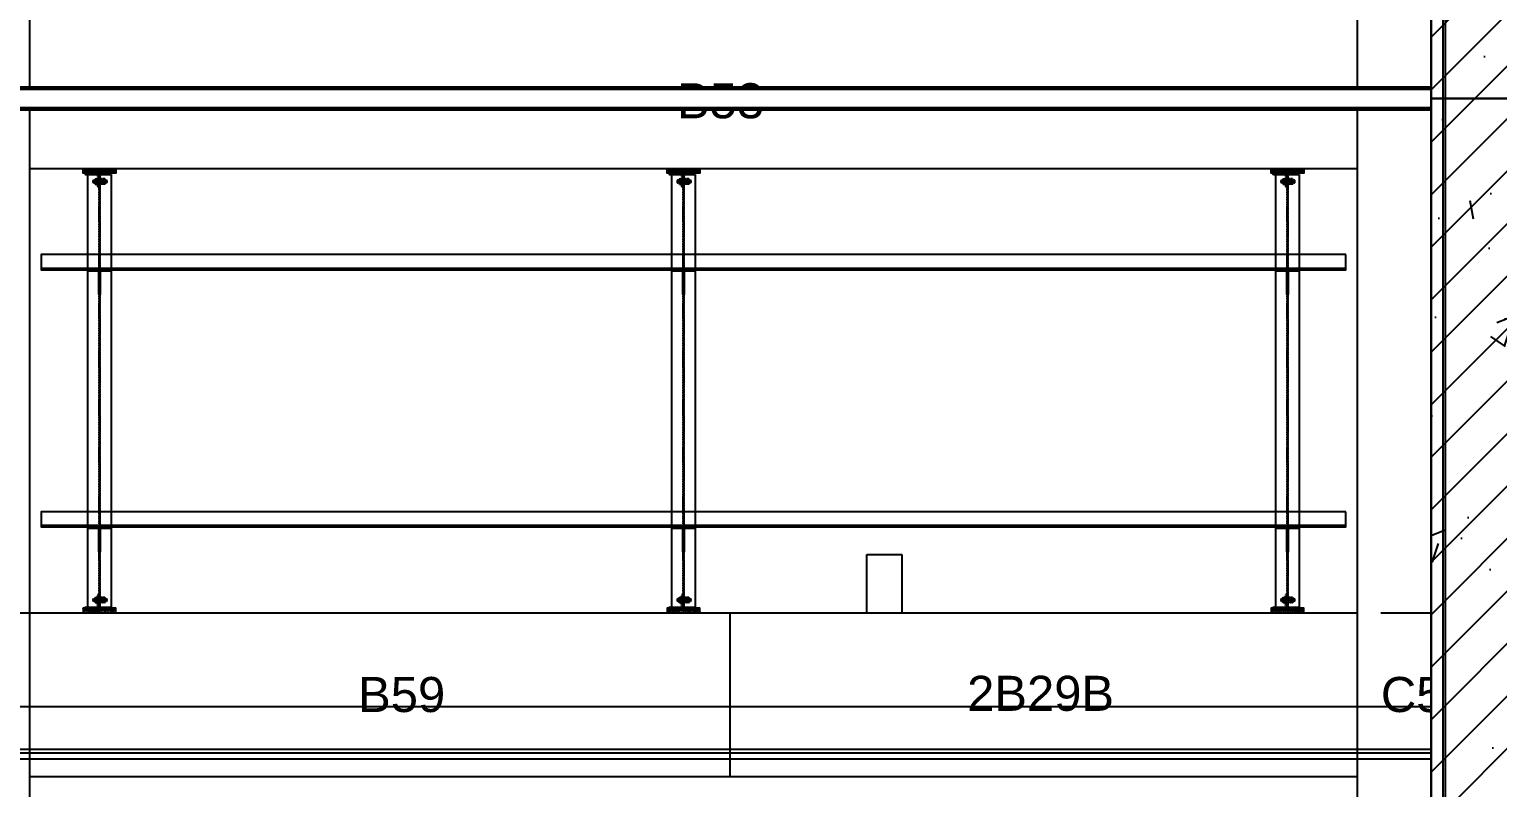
# Model space of a CAD drawing. Header units: millimetres. Extents: x -4391136 to -1798569, y -886572 to -291056.
# Drawn here: x -2130595 to -2124310, y -390487 to -387245 of the extents above; entities that cross this region are included whole.
import ezdxf
from ezdxf.enums import TextEntityAlignment as Align

# ---------------------------------------------------------------- set-up
doc = ezdxf.new("R2010")
doc.units = ezdxf.units.MM
doc.set_wipeout_variables(frame=1)
for name, pattern in [('ACM_Grid2', [9, 6, -1, 1, -1]), ('HIDDEN', [0.375, 0.25, -0.125]), ('HIDDEN2', [4.7625, 3.175, -1.5875]), ('TA_GL_005.00000', [13.75, 5, -1.25, 1.25, -1.25, 5]), ('Xref-LOUVER-E1-E4$0$HIDDEN2', [4.7625, 3.175, -1.5875])]:
    doc.linetypes.add(name, pattern=pattern)
for name, color, linetype in [('000 - 0_SYM_DWG_GRIDLINE_MAIN_COLOR_251', 7, 'Continuous'), ('000 - CONCRETE_COL_HATCH_', 7, 'Continuous'), ('000 - CONCRETE_PRECAST_MAIN_COLOR_1', 7, 'Continuous'), ('000 - CONCRETE_PRECAST_WIPEOUT_', 7, 'Continuous'), ('000 - CONCRETE_WALL_MAIN_COLOR_1', 7, 'Continuous'), ('010 - ASPG_FRAMING_MAIN_COLOR_1', 7, 'Continuous'), ('010 - ASPG_FRAMING_MAIN_COLOR_2', 7, 'Continuous'), ('010 - ASPG_FRAMING_WIPEOUT_', 7, 'Continuous'), ('_[-125x65x6x8', 7, 'Continuous'), ('_PLATE-SC', 7, 'Continuous'), ('_PP-Dim', 7, 'Continuous'), ('_SC -100x100x6x8', 7, 'Continuous'), ('_SC-D1', 7, 'Continuous'), ('G-ANNO-HATCH-G251', 7, 'Continuous'), ('Xref-E1-E4$0$E2_Ent2-CRD$0$_Beam', 7, 'Continuous'), ('Xref-E1-E4$0$E2_Ent2-CRD$0$_Col', 7, 'Continuous'), ('Xref-E1-E4$0$E2_Ent2-CRD$0$_PPBS3', 7, 'Continuous'), ('Xref-E1-E4$0$E2_Ent2-CRD$0$A-200-M_WALL_EXT', 7, 'Continuous'), ('Xref-LOUVER-E1-E4$0$_PRECAST', 7, 'Xref-LOUVER-E1-E4$0$HIDDEN2')]:
    doc.layers.add(name, color=color, linetype=linetype)
doc.layers.add('ACM_Line_Grid Line _Existing__Lw2_', color=7, linetype='ACM_Grid2', lineweight=9)
doc.styles.add('TA', font='', dxfattribs={"height": 4.5})
doc.styles.add('Xref-E1-E4$0$E2_Ent2-CRD$0$Arial', font='arial.ttf', dxfattribs={"height": 300})
doc.styles.get('TA').set_extended_font_data('Cordia New')

# ---------------------------------------------------------------- blocks, each defined once
blk = doc.blocks.new('_PL-01')
at = {"layer": 'G-ANNO-HATCH-G251'}
h = blk.add_hatch(dxfattribs=at)
h.set_pattern_fill('AR-CONC', scale=0.05)
h.set_pattern_definition([(50, (-178564.836, -85577.109), (9.10923345, -0.79695428), [0.9525, -10.4775]), (355, (-178564.836, -85577.109), (-1.76217107, 9.55284226), [0.762, -8.3820292]), (100.4514447, (-178564.077, -85577.176), (7.34706235, 8.7558876), [0.80950044, -8.90451223]), (46.1842, (-178564.836, -85574.569), (13.55395204, -2.1021164), [1.42875, -15.71625]), (96.6355576, (-178563.706, -85574.744), (11.8702067, 12.3713062), [1.2142512, -13.3567804]), (351.184151, (-178564.836, -85574.57), (11.8702067, 12.3713062), [1.1429984, -12.5729866]), (21, (-178563.566, -85575.204), (7.58071956, -5.1132599), [0.9525, -10.4775]), (326, (-178563.566, -85575.204), (3.0901014, 9.2093983), [0.762, -8.382]), (71.451445, (-178562.934, -85575.63), (10.67082096, 4.09613844), [0.80950044, -8.9044969]), (37.5, (-178564.8358, -85577.1093), (0.15443016, 4.227751944), [0, -8.2804, 0, -8.509, 0, -8.41375]), (7.5, (-178564.836, -85577.1093), (3.34098313, 5.00902874), [0, -4.8514, 0, -8.0899, 0, -3.20675]), (327.5, (-178567.668, -85577.1093), (6.77952976, -0.2864372), [0, -3.175, 0, -9.906, 0, -13.1445]), (317.5, (-178568.938, -85577.1093), (7.40645907, 1.27132455), [0, -4.1275, 0, -6.5786, 0, -9.3345])])
h.paths.add_polyline_path([(70, 0), (-70, 0), (-70, -10), (70, -10)])
h = blk.add_hatch(dxfattribs=at)
h.set_pattern_fill('ANSI32', scale=0.5, angle=90)
h.set_pattern_definition([(135, (-178371.5467, -85577.1093), (-3.36759605, -3.36759605), []), (135, (-178371.5467, -85574.8643), (-3.36759605, -3.36759605), [])])
h.paths.add_polyline_path([(70, -10), (-70, -10), (-70, -20), (70, -20)])
at = {"color": 7}
for points in [[(-70, 0), (70, 0), (70, -10), (-70, -10)], [(-70, -10), (70, -10), (70, -20), (-70, -20)]]:
    blk.add_lwpolyline(points, close=True, dxfattribs=at)
at = {"layer": 'ACM_Line_Grid Line _Existing__Lw2_', "color": 7, "lineweight": 20}
blk.add_line((0, 0), (0, -20), dxfattribs=at)
blk = doc.blocks.new('*U1295')
at = {"color": 7}
for p, q in [((-3, 1860.5), (-63, 1860.5)), ((-57.9, 1855.5), (-50, 1855.5)), ((-50, 5.5), (-50, 1855.5)), ((-50, 1855.5), (50, 1855.5)), ((-24.8, 1832.1), (-24.8, 1818.8)), ((-24.8, 1832.1), (-23.6, 1830.8)), ((-22.4, 1832.1), (-23.6, 1830.8)), ((-23.6, 1830.8), (-23.6, 1820.1)), ((-22.4, 1832.1), (-21.2, 1830.8)), ((-22.4, 1832.1), (-22.4, 1818.8)), ((-20, 1832.1), (-21.2, 1830.8)), ((-21.2, 1830.8), (-21.2, 1820.1)), ((-20, 1832.1), (-18.8, 1830.8)), ((-20, 1832.1), (-20, 1818.8)), ((-17.6, 1836.3), (-18.8, 1835.5)), ((-18.8, 1835.5), (-18.8, 1815.5)), ((-17.6, 1836.3), (-11, 1836.3)), ((-17.6, 1829.1), (-11, 1829.1)), ((-11, 1836.3), (-9.8, 1835.5)), ((-9.8, 1839), (-9.8, 1812)), ((-9.8, 1839), (-8, 1839)), ((-8, 1839), (-8, 1812)), ((-3, 1855.5), (-3, 1860.5)), ((4, 1812), (4, 1839)), ((5.8, 1839), (4, 1839)), ((5.8, 1812), (5.8, 1839)), ((7, 1836.3), (5.8, 1835.5)), ((13.6, 1836.3), (7, 1836.3)), ((13.6, 1829.1), (7, 1829.1)), ((13.6, 1836.3), (14.8, 1835.5)), ((14.8, 1815.5), (14.8, 1835.5)), ((22.6, 1836.3), (16, 1836.3)), ((22.6, 1829.1), (16, 1829.1)), ((22.6, 1836.3), (23.8, 1835.5)), ((23.8, 1815.5), (23.8, 1835.5)), ((25, 1832.1), (23.8, 1830.8)), ((26.2, 1830.8), (25, 1832.1)), ((25, 1818.8), (25, 1832.1)), ((27.4, 1832.1), (26.2, 1830.8)), ((26.2, 1820.2), (26.2, 1830.8)), ((28.6, 1830.8), (27.4, 1832.1)), ((27.4, 1818.8), (27.4, 1832.1)), ((29.8, 1832.1), (28.6, 1830.8)), ((28.6, 1830.8), (28.6, 1820.2)), ((29.8, 1818.8), (29.8, 1832.1)), ((50, 1855.5), (50, 5.5)), ((-24.8, 1818.8), (-23.6, 1820.1)), ((-23.6, 1820.1), (-22.4, 1818.8)), ((-22.4, 1818.8), (-21.2, 1820.1)), ((-21.2, 1820.1), (-20, 1818.8)), ((-20, 1818.8), (-18.8, 1820.2)), ((-17.6, 1814.7), (-18.8, 1815.5)), ((-17.6, 1821.9), (-11, 1821.9)), ((-17.6, 1814.7), (-11, 1814.7)), ((-11, 1814.7), (-9.8, 1815.5)), ((-9.8, 1812), (-8, 1812)), ((5.8, 1812), (4, 1812)), ((7, 1814.7), (5.8, 1815.5)), ((13.6, 1821.9), (7, 1821.9)), ((13.6, 1814.7), (7, 1814.7)), ((13.6, 1814.7), (14.8, 1815.5)), ((22.6, 1821.9), (16, 1821.9)), ((22.6, 1814.7), (16, 1814.7)), ((22.6, 1814.7), (23.8, 1815.5)), ((25, 1818.8), (23.8, 1820.2)), ((25, 1818.8), (26.2, 1820.2)), ((27.4, 1818.8), (26.2, 1820.2)), ((27.4, 1818.8), (28.6, 1820.2)), ((29.8, 1818.8), (28.6, 1820.2)), ((-3, 0.5), (-63, 0.5)), ((-57.9, 5.5), (-50, 5.5)), ((-50, 5.5), (50, 5.5)), ((-24.8, 28.8), (-24.8, 42.1)), ((-24.8, 42.1), (-23.6, 40.8)), ((-24.8, 28.8), (-23.6, 30.2)), ((-23.6, 40.8), (-22.4, 42.1)), ((-23.6, 30.2), (-23.6, 40.8)), ((-22.4, 28.8), (-23.6, 30.2)), ((-22.4, 42.1), (-21.2, 40.8)), ((-22.4, 28.8), (-22.4, 42.1)), ((-22.4, 28.8), (-21.2, 30.2)), ((-21.2, 40.8), (-20, 42.1)), ((-21.2, 30.2), (-21.2, 40.8)), ((-20, 28.8), (-21.2, 30.2)), ((-20, 42.1), (-18.8, 40.8)), ((-20, 28.8), (-20, 42.1)), ((-20, 28.8), (-18.8, 30.2)), ((-17.6, 46.3), (-18.8, 45.5)), ((-18.8, 25.5), (-18.8, 45.5)), ((-17.6, 24.7), (-18.8, 25.5)), ((-17.6, 46.3), (-11, 46.3)), ((-17.6, 39.1), (-11, 39.1)), ((-17.6, 31.9), (-11, 31.9)), ((-17.6, 24.7), (-11, 24.7)), ((-11, 46.3), (-9.8, 45.5)), ((-11, 24.7), (-9.8, 25.5)), ((-9.8, 22), (-9.8, 49)), ((-9.8, 49), (-8, 49)), ((-9.8, 22), (-8, 22)), ((-8, 22), (-8, 49)), ((-3, 5.5), (-3, 0.5)), ((4, 49), (4, 22)), ((5.8, 49), (4, 49)), ((5.8, 22), (4, 22)), ((5.8, 49), (5.8, 22)), ((7, 46.3), (5.8, 45.5)), ((7, 24.7), (5.8, 25.5)), ((13.6, 46.3), (7, 46.3)), ((13.6, 39.1), (7, 39.1)), ((13.6, 31.9), (7, 31.9)), ((13.6, 24.7), (7, 24.7)), ((13.6, 46.3), (14.8, 45.5)), ((13.6, 24.7), (14.8, 25.5)), ((14.8, 45.5), (14.8, 25.5)), ((22.6, 46.3), (16, 46.3)), ((22.6, 39.1), (16, 39.1)), ((22.6, 31.9), (16, 31.9)), ((22.6, 24.7), (16, 24.7)), ((22.6, 46.3), (23.8, 45.5)), ((22.6, 24.7), (23.8, 25.5)), ((23.8, 45.5), (23.8, 25.5)), ((25, 42.1), (23.8, 40.8)), ((25, 28.8), (23.8, 30.2)), ((25, 42.1), (26.2, 40.8)), ((25, 42.1), (25, 28.8)), ((26.2, 30.1), (25, 28.8)), ((27.4, 42.1), (26.2, 40.8)), ((26.2, 40.8), (26.2, 30.1)), ((27.4, 28.8), (26.2, 30.1)), ((27.4, 42.1), (28.6, 40.8)), ((27.4, 42.1), (27.4, 28.8)), ((28.6, 30.1), (27.4, 28.8)), ((29.8, 42.1), (28.6, 40.8)), ((28.6, 30.1), (28.6, 40.8)), ((29.8, 28.8), (28.6, 30.1)), ((29.8, 42.1), (29.8, 28.8))]:
    blk.add_line(p, q, dxfattribs=at)
at = {"color": 7, "linetype": 'HIDDEN'}
for p, q in [((-8, 1850.5), (-8, 1805.6)), ((-3, 1855.5), (-3, 5.5)), ((3, 5.5), (3, 1855.5)), ((-8, 10.5), (-8, 55.3))]:
    blk.add_line(p, q, dxfattribs=at)
at = {"color": 7}
for points in [[(-17.6, 1836.3, 0.325), (-17.6, 1829.1, 0.325), (-17.6, 1821.9, 0.325), (-17.6, 1814.7, 0.325)], [(-11, 1836.3, -0.325), (-11, 1829.1, -0.325), (-11, 1821.9, -0.325), (-11, 1814.7, -0.325)], [(7, 1814.7, -0.325), (7, 1821.9, -0.325), (7, 1829.1, -0.325), (7, 1836.3, -0.325)], [(13.6, 1814.7, 0.325), (13.6, 1821.9, 0.325), (13.6, 1829.1, 0.325), (13.6, 1836.3, 0.325)], [(22.6, 1814.7, 0.325), (22.6, 1821.9, 0.325), (22.6, 1829.1, 0.325), (22.6, 1836.3, 0.325)], [(-17.6, 24.7, -0.325), (-17.6, 31.9, -0.325), (-17.6, 39.1, -0.325), (-17.6, 46.3, -0.325)], [(-11, 24.7, 0.325), (-11, 31.9, 0.325), (-11, 39.1, 0.325), (-11, 46.3, 0.325)], [(7, 46.3, 0.325), (7, 39.1, 0.325), (7, 31.9, 0.325), (7, 24.7, 0.325)], [(13.6, 46.3, -0.325), (13.6, 39.1, -0.325), (13.6, 31.9, -0.325), (13.6, 24.7, -0.325)], [(22.6, 46.3, -0.325), (22.6, 39.1, -0.325), (22.6, 31.9, -0.325), (22.6, 24.7, -0.325)]]:
    blk.add_lwpolyline(points, format="xyb", dxfattribs=at)
for points in [[(16, 1836.3, 0.325), (16, 1829.1, 0.325), (16, 1821.9, 0.325), (16, 1814.7), (14.8, 1815.5), (14.8, 1835.5)], [(16, 24.7, -0.325), (16, 31.9, -0.325), (16, 39.1, -0.325), (16, 46.3), (14.8, 45.5), (14.8, 25.5)]]:
    blk.add_lwpolyline(points, format="xyb", close=True, dxfattribs=at)
for centre, radius, start, end in [((-57.2, 1861.4), 5.91, 188.47924, 263.15021), ((-18.3, 1825.5), 9.29, 134.32225, 225.67775), ((71.5, 1821.4), 47.7, 178.49035, 181.50965), ((23.3, 1825.5), 9.29, 314.32225, 45.67775), ((-57.2, -0.4), 5.91, 96.84979, 171.52076), ((-18.3, 35.5), 9.29, 134.32225, 225.67775), ((71.5, 39.5), 47.7, 178.49035, 181.50965), ((23.3, 35.5), 9.29, 314.32225, 45.67775)]:
    blk.add_arc(centre, radius, start, end, dxfattribs=at)
at = {"color": 7, "linetype": 'HIDDEN'}
for centre, radius, start, end in [((-13, 1850.5), 5, 0, 90), ((-2.1, 1806.3), 5.91, 186.84979, 261.52076), ((-13, 10.5), 5, 270, 0), ((-2.1, 54.6), 5.91, 98.47924, 173.15021)]:
    blk.add_arc(centre, radius, start, end, dxfattribs=at)
at = {"layer": 'Defpoints', "color": 7}
blk.add_line((0, 1860.5), (0, 0.5), dxfattribs=at)
blk = doc.blocks.new('*U1302')
at = {"color": 7, "linetype": 'HIDDEN2', "ltscale": 0.5}
blk.add_line((425.7, -26.5), (-5159.3, -26.5), dxfattribs=at)
at = {"color": 7}
blk.add_lwpolyline([(425.7, 32.5), (-5159.3, 32.5), (-5159.3, -32.5), (425.7, -32.5)], close=True, dxfattribs=at)
blk = doc.blocks.new('_SC-D1')
at = {"color": 7}
blk.add_line((3, -36), (-3, -36), dxfattribs=at)
for points in [[(-50, 0), (50, 0), (50, -6), (-50, -6)], [(-3, -6), (3, -6), (3, -106), (-3, -106)]]:
    blk.add_lwpolyline(points, close=True, dxfattribs=at)
blk = doc.blocks.new('W-1-PP17-ENT2_REV00_20260527-020919_ELEVATION_2_ST')
at = {"layer": 'Xref-E1-E4$0$E2_Ent2-CRD$0$_Beam', "color": 7, "lineweight": -3}
for p, q in [((-16435, 107990), (-10750, 107990)), ((-16435, 106090), (-10750, 106090)), ((-16435, 105390), (-13435, 105390))]:
    blk.add_line(p, q, dxfattribs=at)
at = {"layer": 'Xref-E1-E4$0$E2_Ent2-CRD$0$_Col', "color": 7}
for points in [[(-10150, 114740), (-10150, 102190), (-10750, 102190), (-10750, 114740)], [(-17135, 102190), (-17135, 114090), (-16435, 114090), (-16435, 102190)]]:
    blk.add_lwpolyline(points, dxfattribs=at)
at = {"layer": 'Xref-E1-E4$0$E2_Ent2-CRD$0$_PPBS3', "color": 7, "lineweight": -3}
for q in [(-13435, 106090), (-10750, 105390)]:
    blk.add_line((-13435, 105390), q, dxfattribs=at)
at = {"layer": 'Xref-E1-E4$0$E2_Ent2-CRD$0$A-200-M_WALL_EXT', "color": 7, "lineweight": -3}
for p, q in [((-12850, 106340), (-12700, 106340)), ((-12850, 106090), (-12850, 106340)), ((-12700, 106340), (-12700, 106090))]:
    blk.add_line(p, q, dxfattribs=at)
at = {"layer": 'Xref-LOUVER-E1-E4$0$_PRECAST', "color": 7}
for p, q in [((-10435, 111215), (-10435, 102290)), ((-4435, 108290), (-10435, 108290))]:
    blk.add_line(p, q, dxfattribs=at)
at = {"layer": '_[-125x65x6x8', "color": 7}
for p in [(-11225.7, 107590), (-11225.7, 106490)]:
    blk.add_blockref('*U1302', p, dxfattribs=at)
at = {"layer": '_PLATE-SC', "color": 7}
for p in [(-16135, 107990), (-13635, 107990), (-11050, 107990)]:
    blk.add_blockref('_PL-01', p, dxfattribs=at)
at = {"layer": '_PLATE-SC', "color": 7, "xscale": -1, "rotation": 180}
for p in [(-16135, 106090), (-13635, 106090), (-11050, 106090)]:
    blk.add_blockref('_PL-01', p, dxfattribs=at)
at = {"layer": '_SC -100x100x6x8', "color": 7}
for p in [(-16135, 106109.5), (-13635, 106109.5), (-11050, 106109.5)]:
    blk.add_blockref('*U1295', p, dxfattribs=at)
at = {"layer": '_SC-D1', "color": 7}
for p in [(-16135, 107557.5), (-13635, 107557.5), (-11050, 107557.5), (-16135, 106457.5), (-13635, 106457.5), (-11050, 106457.5)]:
    blk.add_blockref('_SC-D1', p, dxfattribs=at)
at = {"layer": 'Defpoints', "color": 7, "lineweight": -3, "style": 'Xref-E1-E4$0$E2_Ent2-CRD$0$Arial'}
for s, p in [('B53', (-13476.3, 108280.3)), ('B59', (-14841.3, 105741.1)), ('2B29B', (-12106.3, 105746.1)), ('C54', (-10457.6, 105741.1))]:
    blk.add_text(s, height=150, dxfattribs=at).set_placement(p, align=Align.MIDDLE_CENTER)
blk = doc.blocks.new('*U2335')
at = {"layer": '000 - 0_SYM_DWG_GRIDLINE_MAIN_COLOR_251', "color": 7, "linetype": 'ByBlock', "ltscale": 5}
blk.add_line((20, 0), (-573.796, 0), dxfattribs=at)
at = {"color": 7, "style": 'TA', "flags": 1}
blk.add_attdef('LOCATION', (6, -6), '', height=4.5, rotation=270, dxfattribs=at)
blk = doc.blocks.new('W-1-PP17-ENT2_REV00_20260527-020919_ELEVATION_2_DIMS')
at = {"layer": '000 - 0_SYM_DWG_GRIDLINE_MAIN_COLOR_251', "color": 7, "linetype": 'TA_GL_005.00000', "xscale": 50, "yscale": 50, "zscale": 50, "rotation": 180}
blk.add_blockref('*U2335', (-26525, 106090), dxfattribs=at)
blk = doc.blocks.new('W-1-PP17-ENT2_REV00_20260527-020919_ELEVATION_2_PRECAST')
at = {"color": 7}
blk.add_wipeout([(8840, -3000), (23444, -3000), (23444, 0), (17840, 0), (17840, 5925), (11840, 5925), (11840, 0), (8840, 0)], dxfattribs=at).dxf.layer = '000 - CONCRETE_PRECAST_WIPEOUT_'
at = {"layer": '000 - CONCRETE_COL_HATCH_'}
h = blk.add_hatch(dxfattribs=at)
h.set_pattern_fill('ANSI31')
h.set_pattern_definition([(45, (-112882316.63, -18304642.85), (-112.25320151, 112.25320151), [])])
h.paths.add_polyline_path([(8840, -3000), (23444, -3000), (23444, 0), (17840, 0), (17840, 5925), (11840, 5925), (11840, 0), (8840, 0)])
h = blk.add_hatch(dxfattribs=at)
h.set_pattern_fill('AR-CONC', scale=0.1)
h.set_pattern_definition([(50, (-112882316.6, -18304642.85), (910.923345, -79.6954277), [95.25, -1047.75]), (355, (-112882316.6, -18304642.85), (-176.217107, 955.284226), [76.2, -838.202921]), (100.4514447, (-112882240.7, -18304649.5), (734.7062355, 875.5887596), [80.950044, -890.451223]), (46.1842, (-112882316.6, -18304388.9), (1355.395204, -210.21164), [142.875, -1571.625]), (96.6355576, (-112882203.7, -18304406.4), (1187.02067, 1237.130623), [121.425116, -1335.67804]), (351.1841512, (-112882316.6, -18304388.9), (1187.02067, 1237.130623), [114.299835, -1257.29866]), (21, (-112882189.6, -18304452.35), (758.0719563, -511.325991), [95.25, -1047.75]), (326, (-112882189.6, -18304452.35), (309.010142, 920.9398306), [76.2, -838.2]), (71.451445, (-112882126.5, -18304495), (1067.0820964, 409.6138444), [80.950044, -890.449688]), (37.5, (-112882316.63, -18304642.85), (15.44301625, 422.7751944), [0, -828.04, 0, -850.9, 0, -841.375]), (7.5, (-112882316.63, -18304642.85), (334.0983126, 500.9028741), [0, -485.14, 0, -808.99, 0, -320.675]), (327.5, (-112882599.84, -18304642.85), (677.9529758, -28.64372), [0, -317.5, 0, -990.6, 0, -1314.45]), (317.5, (-112882726.84, -18304642.85), (740.645907, 127.1324552), [0, -412.75, 0, -657.86, 0, -933.45])])
h.paths.add_polyline_path([(8840, -3000), (23444, -3000), (23444, 0), (17840, 0), (17840, 5925), (11840, 5925), (11840, 0), (8840, 0)])
at = {"layer": '000 - CONCRETE_PRECAST_MAIN_COLOR_1', "color": 7}
for p, q in [((11840, 5925), (11840, -3000)), ((17840, 3000), (11840, 3000))]:
    blk.add_line(p, q, dxfattribs=at)
blk.add_lwpolyline([(8840, -3000), (23444, -3000), (23444, 0), (17840, 0), (17840, 5925), (11840, 5925), (11840, 0), (8840, 0), (8840, -3000)], close=True, dxfattribs=at)
blk = doc.blocks.new('*U2075')
at = {"color": 7}
blk.add_wipeout([(0, -40), (9414, -40), (9414, 40), (0, 40)], dxfattribs=at).dxf.layer = '010 - ASPG_FRAMING_WIPEOUT_'
at = {"layer": '010 - ASPG_FRAMING_MAIN_COLOR_2', "color": 7}
blk.add_lwpolyline([(0, -40), (9414, -40), (9414, 40), (0, 40)], close=True, dxfattribs=at)
at = {"color": 7}
for points in [[(0, 40), (9489, 40), (9489, 50), (0, 50)], [(0, -50), (9489, -50), (9489, -40), (0, -40)]]:
    blk.add_wipeout(points, dxfattribs=at).dxf.layer = '010 - ASPG_FRAMING_WIPEOUT_'
at = {"layer": '010 - ASPG_FRAMING_MAIN_COLOR_1', "color": 7}
for points in [[(0, 40), (9489, 40), (9489, 50), (0, 50)], [(0, -50), (9489, -50), (9489, -40), (0, -40)]]:
    blk.add_lwpolyline(points, close=True, dxfattribs=at)
blk = doc.blocks.new('DPA_Curved type A - Curved Type A-31239846-ENTRANCE 2 - ENLARGE ELEVATION 2')
at = {"layer": '000 - CONCRETE_PRECAST_MAIN_COLOR_1', "color": 7}
for p, q in [((-507083.4, 108290), (-507033.4, 108290)), ((-505583.4, 108290), (-507083.4, 108290)), ((-507083.4, 105290), (-507083.4, 108290)), ((-507083.4, 108290), (-507083.4, 105290)), ((-507033.4, 108290), (-507023.4, 108290)), ((-507033.4, 108290), (-507033.4, 105290)), ((-507033.4, 108290), (-507033.4, 105290)), ((-507023.4, 108290), (-505643.4, 108290)), ((-507023.4, 108290), (-507023.4, 105290)), ((-505643.4, 108290), (-505633.4, 108290)), ((-505643.4, 108290), (-505643.4, 105290)), ((-505633.4, 108290), (-505583.4, 108290)), ((-505633.4, 108290), (-505633.4, 105290)), ((-505633.4, 108290), (-505633.4, 105290)), ((-505583.4, 108290), (-505583.4, 105290)), ((-505583.4, 108290), (-505583.4, 105290)), ((-507083.4, 105290), (-505583.4, 105290)), ((-507033.4, 105290), (-507083.4, 105290)), ((-507023.4, 105290), (-507033.4, 105290)), ((-505643.4, 105290), (-507023.4, 105290)), ((-505633.4, 105290), (-505643.4, 105290)), ((-505583.4, 105290), (-505633.4, 105290))]:
    blk.add_line(p, q, dxfattribs=at)
blk = doc.blocks.new('DPA_Curved type A - Curved Type A-31239847-ENTRANCE 2 - ENLARGE ELEVATION 2')
at = {"layer": '000 - CONCRETE_PRECAST_MAIN_COLOR_1', "color": 7}
for p, q in [((-507083.4, 111215), (-507033.4, 111215)), ((-507083.4, 108290), (-507083.4, 111215)), ((-507033.4, 111215), (-507023.4, 111215)), ((-507033.4, 111215), (-507033.4, 108290)), ((-507033.4, 111215), (-507033.4, 108290)), ((-507023.4, 111215), (-505643.4, 111215)), ((-507023.4, 111215), (-507023.4, 108290)), ((-505643.4, 111215), (-505633.4, 111215)), ((-505643.4, 111215), (-505643.4, 108290)), ((-505633.4, 111215), (-505583.4, 111215)), ((-505633.4, 111215), (-505633.4, 108290)), ((-505633.4, 111215), (-505633.4, 108290)), ((-505583.4, 111215), (-505583.4, 108290)), ((-507083.4, 111090), (-507083.4, 108690)), ((-505583.4, 111090), (-505583.4, 108290)), ((-507083.4, 108440), (-507083.4, 108290)), ((-507083.4, 108290), (-505583.4, 108290)), ((-507033.4, 108290), (-507083.4, 108290)), ((-507023.4, 108290), (-507033.4, 108290)), ((-505643.4, 108290), (-507023.4, 108290)), ((-505633.4, 108290), (-505643.4, 108290)), ((-505583.4, 108290), (-505633.4, 108290))]:
    blk.add_line(p, q, dxfattribs=at)
blk = doc.blocks.new('A$C3de08056')
at = {"layer": '000 - CONCRETE_WALL_MAIN_COLOR_1', "color": 7}
for p, q in [((-29334.1, -500), (-16609.4, -500)), ((-29309.4, -500), (-16609.4, -500)), ((-16609.4, -500), (-16609.4, -683.6)), ((-16609.4, -610), (-16609.4, -533.1)), ((-16609.4, -550), (-16609.4, -800)), ((-16609.4, -800), (-16609.4, -550)), ((-16609.4, -900), (-16609.4, -610)), ((-16609.4, -683.6), (-29334.1, -683.6)), ((-16609.4, -700), (-29759.4, -700)), ((-16609.4, -725), (-29759.4, -725)), ((-16609.4, -725), (-29509.4, -725))]:
    blk.add_line(p, q, dxfattribs=at)
at = {"layer": '000 - CONCRETE_PRECAST_MAIN_COLOR_1', "color": 7}
for name in ['DPA_Curved type A - Curved Type A-31239847-ENTRANCE 2 - ENLARGE ELEVATION 2', 'DPA_Curved type A - Curved Type A-31239846-ENTRANCE 2 - ENLARGE ELEVATION 2']:
    blk.add_blockref(name, (490474, -106190), dxfattribs=at)
blk = doc.blocks.new('W-1-PP17-ENT2_REV00_20260527-020919_ELEVATION_2_EX')
at = {"color": 7}
blk.add_blockref('A$C3de08056', (6174.9, 106190), dxfattribs=at)

msp = doc.modelspace()

# ---------------------------------------------------------------- block references
at = {"color": 7}
msp.add_blockref('W-1-PP17-ENT2_REV00_20260527-020919_ELEVATION_2_DIMS', (-2114159.8, -495830.4), dxfattribs=at)
at = {"layer": '_PP-Dim', "color": 7}
msp.add_blockref('W-1-PP17-ENT2_REV00_20260527-020919_ELEVATION_2_ST', (-2114159.8, -495830.4), dxfattribs=at)

# ---------------------------------------------------------------- next in the draw order: block references
at = {"color": 7}
msp.add_blockref('W-1-PP17-ENT2_REV00_20260527-020919_ELEVATION_2_PRECAST', (-2136434.8, -390540.4), dxfattribs=at)

# ---------------------------------------------------------------- next in the draw order: block references
at = {"color": 7, "yscale": -1, "rotation": 180}
msp.add_blockref('*U2075', (-2124594.8, -387540.4), dxfattribs=at)

# ---------------------------------------------------------------- next in the draw order: block references
at = {"color": 7}
msp.add_blockref('W-1-PP17-ENT2_REV00_20260527-020919_ELEVATION_2_EX', (-2114159.8, -495830.4), dxfattribs=at)

doc.saveas('drawing.dxf')
